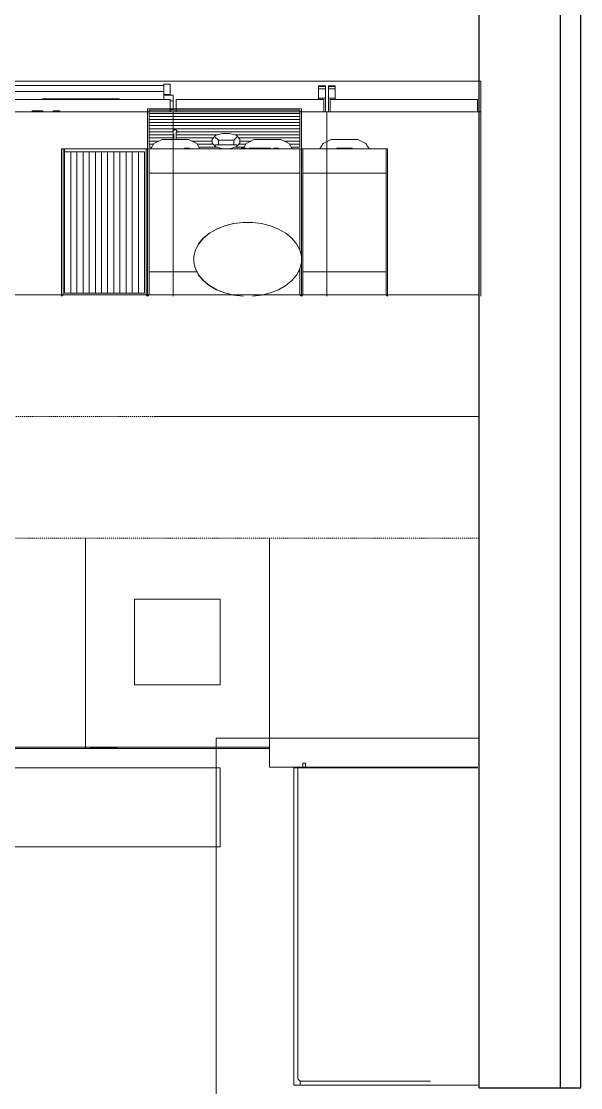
# Model space of a CAD drawing. Header units: inches. Extents: x 478327 to 492265, y -26791 to -22136.
# Drawn here: x 482888.6 to 482950.6, y -26210.1 to -26091.9 of the extents above; entities that cross this region are included whole.
import ezdxf

# ---------------------------------------------------------------- set-up
doc = ezdxf.new("R2010")
doc.units = ezdxf.units.IN
doc.header["$MEASUREMENT"] = 0
doc.linetypes.add('HIDDEN2', pattern=[0.1875, 0.125, -0.0625])
doc.layers.add('A-furniture', color=8, linetype='Continuous', lineweight=9)
doc.layers.add('TC-EQUIPMENT', color=251, linetype='Continuous', lineweight=5)
doc.layers.add('A-GLASS', color=4, linetype='Continuous')

msp = doc.modelspace()

# ---------------------------------------------------------------- linework, layer by layer
at = {"layer": 'A-furniture', "linetype": 'HIDDEN2'}
for points, elevation in [([(482903.457, -26122.196), (482706.651, -26122.196)], 3.812), ([(482903.453, -26135.696), (482706.651, -26135.696)], 3.812), ([(482939.376, -26149.196), (482797.05, -26149.196)], 6.93)]:
    msp.add_lwpolyline(points, dxfattribs=dict(at, elevation=elevation))
at = {"layer": 'A-GLASS'}
for p, q in [((482939.376, -26210.139, 6.93), (482939.376, -25811.889, 6.93)), ((482948.376, -26210.139, 6.93), (482948.376, -25811.889, 6.93)), ((482950.626, -26210.139, 6.93), (482950.626, -25811.889, 6.93)), ((482939.376, -26210.139, 6.93), (482950.626, -26210.139, 6.93))]:
    msp.add_line(p, q, dxfattribs=at)
at = {"layer": 'TC-EQUIPMENT'}
for p, q in [((482939.546, -26098.494, 6.93), (482809.956, -26098.494, 6.93)), ((482939.376, -26122.196, 6.93), (482939.376, -26098.494, 6.93)), ((482939.546, -26098.494, 6.93), (482939.546, -26122.366, 6.93)), ((482886.005, -26098.972, 6.93), (482904.42, -26098.972, 6.93)), ((482904.42, -26099.654, 6.93), (482886.005, -26099.654, 6.93)), ((482904.42, -26098.835, 6.93), (482904.42, -26100.54, 6.93)), ((482904.42, -26098.835, 6.93), (482905.102, -26098.835, 6.93)), ((482905.102, -26098.835, 6.93), (482905.102, -26100.063, 6.93)), ((482921.574, -26099.006, 6.93), (482922.324, -26099.006, 6.93)), ((482921.574, -26100.54, 6.93), (482921.574, -26099.006, 6.93)), ((482921.574, -26099.108, 6.93), (482922.324, -26099.108, 6.93)), ((482922.324, -26099.347, 6.93), (482921.574, -26099.347, 6.93)), ((482922.324, -26099.006, 6.93), (482922.324, -26101.905, 6.93)), ((482922.665, -26101.905, 6.93), (482922.665, -26099.006, 6.93)), ((482923.416, -26099.006, 6.93), (482922.665, -26099.006, 6.93)), ((482922.665, -26099.108, 6.93), (482923.416, -26099.108, 6.93)), ((482922.665, -26099.347, 6.93), (482923.416, -26099.347, 6.93)), ((482923.416, -26099.006, 6.93), (482923.416, -26100.54, 6.93)), ((482905.102, -26100.54, 6.93), (482885.323, -26100.54, 6.93)), ((482890.95, -26100.472, 6.93), (482899.476, -26100.472, 6.93)), ((482890.95, -26100.54, 6.93), (482890.95, -26100.472, 6.93)), ((482899.476, -26100.54, 6.93), (482899.476, -26100.472, 6.93)), ((482905.102, -26099.995, 6.93), (482904.42, -26099.995, 6.93)), ((482904.42, -26100.063, 6.93), (482905.444, -26100.063, 6.93)), ((482905.102, -26100.54, 6.93), (482905.102, -26101.905, 6.93)), ((482905.444, -26100.677, 6.93), (482905.102, -26100.677, 6.93)), ((482905.444, -26101.632, 6.93), (482905.444, -26100.063, 6.93)), ((482905.785, -26100.54, 6.93), (482905.785, -26101.905, 6.93)), ((482905.785, -26100.54, 6.93), (482922.154, -26100.54, 6.93)), ((482922.324, -26100.404, 6.93), (482921.574, -26100.404, 6.93)), ((482922.154, -26101.905, 6.93), (482922.154, -26100.54, 6.93)), ((482923.416, -26100.404, 6.93), (482922.665, -26100.404, 6.93)), ((482922.836, -26101.905, 6.93), (482922.836, -26100.54, 6.93)), ((482939.205, -26100.54, 6.93), (482922.836, -26100.54, 6.93)), ((482939.205, -26100.54, 6.93), (482939.205, -26101.905, 6.93)), ((482905.444, -26101.905, 6.93), (482884.982, -26101.905, 6.93)), ((482889.824, -26101.802, 6.93), (482890.984, -26101.802, 6.93)), ((482889.824, -26101.905, 6.93), (482889.824, -26101.802, 6.93)), ((482890.984, -26101.905, 6.93), (482890.984, -26101.802, 6.93)), ((482892.894, -26101.802, 6.93), (482892.143, -26101.802, 6.93)), ((482892.143, -26101.905, 6.93), (482892.143, -26101.802, 6.93)), ((482892.894, -26101.802, 6.93), (482892.894, -26101.905, 6.93)), ((482902.613, -26122.366, 6.93), (482902.613, -26101.563, 6.93)), ((482902.613, -26101.563, 6.93), (482919.664, -26101.563, 6.93)), ((482902.784, -26101.734, 6.93), (482919.494, -26101.734, 6.93)), ((482902.784, -26101.734, 6.93), (482902.784, -26105.826, 6.93)), ((482919.494, -26102.075, 6.93), (482902.784, -26102.075, 6.93)), ((482905.102, -26101.632, 6.93), (482905.444, -26101.632, 6.93)), ((482905.444, -26101.905, 6.93), (482905.444, -26122.366, 6.93)), ((482905.444, -26101.905, 6.93), (482922.495, -26101.905, 6.93)), ((482905.444, -26122.366, 6.93), (482905.444, -26101.905, 6.93)), ((482919.494, -26101.734, 6.93), (482919.494, -26105.826, 6.93)), ((482919.664, -26101.563, 6.93), (482919.664, -26122.366, 6.93)), ((482922.495, -26122.366, 6.93), (482922.495, -26101.905, 6.93)), ((482939.546, -26101.905, 6.93), (482922.495, -26101.905, 6.93)), ((482922.495, -26101.905, 6.93), (482922.495, -26122.366, 6.93)), ((482939.546, -26101.905, 6.93), (482939.546, -26122.366, 6.93)), ((482902.784, -26102.416, 6.93), (482919.494, -26102.416, 6.93)), ((482919.494, -26102.757, 6.93), (482902.784, -26102.757, 6.93)), ((482902.784, -26103.098, 6.93), (482919.494, -26103.098, 6.93)), ((482919.494, -26103.439, 6.93), (482902.784, -26103.439, 6.93)), ((482902.784, -26103.78, 6.93), (482919.494, -26103.78, 6.93)), ((482902.784, -26104.121, 6.93), (482905.418, -26104.121, 6.93)), ((482902.784, -26104.462, 6.93), (482905.519, -26104.462, 6.93)), ((482905.416, -26104.07, 6.93), (482905.484, -26103.968, 6.93)), ((482905.484, -26103.968, 6.93), (482905.587, -26103.9, 6.93)), ((482905.519, -26104.367, 6.93), (482905.519, -26104.974, 6.93)), ((482905.587, -26103.9, 6.93), (482905.723, -26103.903, 6.93)), ((482905.723, -26103.903, 6.93), (482905.825, -26103.968, 6.93)), ((482905.791, -26104.111, 6.93), (482905.791, -26104.362, 6.93)), ((482905.792, -26104.974, 6.93), (482905.795, -26104.367, 6.93)), ((482910.343, -26104.462, 6.93), (482905.794, -26104.462, 6.93)), ((482905.825, -26103.968, 6.93), (482905.894, -26104.07, 6.93)), ((482905.897, -26104.206, 6.93), (482905.894, -26104.07, 6.93)), ((482919.494, -26104.121, 6.93), (482905.895, -26104.121, 6.93)), ((482909.775, -26104.923, 6.93), (482910.174, -26104.513, 6.93)), ((482910.116, -26104.701, 6.93), (482910.457, -26105.042, 6.93)), ((482910.174, -26104.513, 6.93), (482910.91, -26104.292, 6.93)), ((482910.91, -26104.292, 6.93), (482911.708, -26104.292, 6.93)), ((482911.708, -26104.292, 6.93), (482912.445, -26104.513, 6.93)), ((482912.503, -26104.701, 6.93), (482912.162, -26105.042, 6.93)), ((482919.494, -26104.462, 6.93), (482912.275, -26104.462, 6.93)), ((482912.445, -26104.513, 6.93), (482912.844, -26104.923, 6.93)), ((482902.784, -26104.803, 6.93), (482905.519, -26104.803, 6.93)), ((482903.86, -26105.144, 6.93), (482902.784, -26105.144, 6.93)), ((482902.784, -26105.485, 6.93), (482903.261, -26105.485, 6.93)), ((482902.784, -26105.826, 6.93), (482903.056, -26105.826, 6.93)), ((482903.302, -26105.417, 6.93), (482902.954, -26105.997, 6.93)), ((482904.209, -26104.974, 6.93), (482903.302, -26105.417, 6.93)), ((482907.155, -26104.974, 6.93), (482904.209, -26104.974, 6.93)), ((482909.891, -26104.803, 6.93), (482905.793, -26104.803, 6.93)), ((482908.063, -26105.417, 6.93), (482907.155, -26104.974, 6.93)), ((482907.504, -26105.144, 6.93), (482909.775, -26105.144, 6.93)), ((482908.41, -26105.997, 6.93), (482908.063, -26105.417, 6.93)), ((482908.104, -26105.485, 6.93), (482909.891, -26105.485, 6.93)), ((482910.343, -26105.826, 6.93), (482908.308, -26105.826, 6.93)), ((482909.775, -26105.366, 6.93), (482909.775, -26104.923, 6.93)), ((482910.174, -26105.775, 6.93), (482909.775, -26105.366, 6.93)), ((482912.503, -26105.554, 6.93), (482910.116, -26105.554, 6.93)), ((482910.91, -26105.997, 6.93), (482910.174, -26105.775, 6.93)), ((482910.457, -26105.042, 6.93), (482912.162, -26105.042, 6.93)), ((482910.457, -26105.554, 6.93), (482910.457, -26105.042, 6.93)), ((482912.445, -26105.775, 6.93), (482911.708, -26105.997, 6.93)), ((482912.162, -26105.042, 6.93), (482912.162, -26105.554, 6.93)), ((482913.287, -26105.826, 6.93), (482912.275, -26105.826, 6.93)), ((482912.844, -26105.366, 6.93), (482912.445, -26105.775, 6.93)), ((482919.494, -26104.803, 6.93), (482912.727, -26104.803, 6.93)), ((482913.492, -26105.485, 6.93), (482912.727, -26105.485, 6.93)), ((482912.844, -26105.366, 6.93), (482912.844, -26104.923, 6.93)), ((482914.091, -26105.144, 6.93), (482912.844, -26105.144, 6.93)), ((482913.533, -26105.417, 6.93), (482913.226, -26105.929, 6.93)), ((482914.44, -26104.974, 6.93), (482913.533, -26105.417, 6.93)), ((482917.386, -26104.974, 6.93), (482914.44, -26104.974, 6.93)), ((482918.293, -26105.417, 6.93), (482917.386, -26104.974, 6.93)), ((482919.494, -26105.144, 6.93), (482917.735, -26105.144, 6.93)), ((482918.641, -26105.997, 6.93), (482918.293, -26105.417, 6.93)), ((482919.494, -26105.485, 6.93), (482918.334, -26105.485, 6.93)), ((482918.539, -26105.826, 6.93), (482919.494, -26105.826, 6.93)), ((482922.058, -26105.417, 6.93), (482921.711, -26105.997, 6.93)), ((482922.965, -26104.974, 6.93), (482922.058, -26105.417, 6.93)), ((482925.912, -26104.974, 6.93), (482922.965, -26104.974, 6.93)), ((482926.819, -26105.417, 6.93), (482925.912, -26104.974, 6.93)), ((482927.167, -26105.997, 6.93), (482926.819, -26105.417, 6.93)), ((482893.064, -26105.997, 6.93), (482893.064, -26122.366, 6.93)), ((482893.064, -26105.997, 6.93), (482902.613, -26105.997, 6.93)), ((482893.235, -26122.196, 6.93), (482893.235, -26105.997, 6.93)), ((482893.405, -26122.025, 6.93), (482893.405, -26105.997, 6.93)), ((482893.405, -26106.338, 6.93), (482902.272, -26106.338, 6.93)), ((482894.087, -26121.985, 6.93), (482894.087, -26106.338, 6.93)), ((482894.769, -26106.338, 6.93), (482894.769, -26121.985, 6.93)), ((482895.451, -26121.985, 6.93), (482895.451, -26106.338, 6.93)), ((482896.133, -26106.338, 6.93), (482896.133, -26121.985, 6.93)), ((482896.816, -26121.985, 6.93), (482896.816, -26106.338, 6.93)), ((482897.498, -26106.338, 6.93), (482897.498, -26121.985, 6.93)), ((482898.18, -26121.985, 6.93), (482898.18, -26106.338, 6.93)), ((482898.862, -26106.338, 6.93), (482898.862, -26121.985, 6.93)), ((482899.544, -26121.985, 6.93), (482899.544, -26106.338, 6.93)), ((482900.226, -26106.338, 6.93), (482900.226, -26121.985, 6.93)), ((482900.908, -26121.985, 6.93), (482900.908, -26106.338, 6.93)), ((482901.59, -26106.338, 6.93), (482901.59, -26121.985, 6.93)), ((482902.272, -26106.338, 6.93), (482902.272, -26122.025, 6.93)), ((482902.442, -26105.997, 6.93), (482902.442, -26122.196, 6.93)), ((482902.613, -26122.366, 6.93), (482902.613, -26105.997, 6.93)), ((482919.664, -26105.997, 6.93), (482902.613, -26105.997, 6.93)), ((482902.784, -26122.196, 6.93), (482902.784, -26105.997, 6.93)), ((482906.705, -26105.929, 6.93), (482907.217, -26105.929, 6.93)), ((482906.705, -26105.997, 6.93), (482906.705, -26105.929, 6.93)), ((482907.217, -26105.929, 6.93), (482907.217, -26105.997, 6.93)), ((482913.014, -26105.929, 6.93), (482913.526, -26105.929, 6.93)), ((482913.014, -26105.997, 6.93), (482913.014, -26105.929, 6.93)), ((482913.526, -26105.997, 6.93), (482913.526, -26105.929, 6.93)), ((482913.867, -26105.929, 6.93), (482916.254, -26105.929, 6.93)), ((482913.867, -26105.997, 6.93), (482913.867, -26105.929, 6.93)), ((482916.254, -26105.929, 6.93), (482916.254, -26105.997, 6.93)), ((482916.595, -26105.929, 6.93), (482916.595, -26105.997, 6.93)), ((482916.595, -26105.929, 6.93), (482917.107, -26105.929, 6.93)), ((482917.107, -26105.997, 6.93), (482917.107, -26105.929, 6.93)), ((482919.494, -26105.997, 6.93), (482919.494, -26117.25, 6.93)), ((482919.664, -26105.997, 6.93), (482929.213, -26105.997, 6.93)), ((482919.664, -26105.997, 6.93), (482919.664, -26122.366, 6.93)), ((482919.835, -26122.196, 6.93), (482919.835, -26105.997, 6.93)), ((482925.291, -26105.929, 6.93), (482923.586, -26105.929, 6.93)), ((482923.586, -26105.997, 6.93), (482923.586, -26105.929, 6.93)), ((482925.291, -26105.929, 6.93), (482925.291, -26105.997, 6.93)), ((482929.043, -26105.997, 6.93), (482929.043, -26122.196, 6.93)), ((482929.213, -26122.366, 6.93), (482929.213, -26105.997, 6.93)), ((482919.494, -26108.725, 6.93), (482902.784, -26108.725, 6.93)), ((482929.043, -26108.725, 6.93), (482919.835, -26108.725, 6.93)), ((482909.457, -26115.368, 6.93), (482910.255, -26114.908, 6.93)), ((482909.481, -26115.368, 6.93), (482910.279, -26114.908, 6.93)), ((482910.255, -26114.908, 6.93), (482911.156, -26114.55, 6.93)), ((482910.279, -26114.908, 6.93), (482911.183, -26114.55, 6.93)), ((482911.156, -26114.55, 6.93), (482912.138, -26114.304, 6.93)), ((482911.183, -26114.55, 6.93), (482912.162, -26114.304, 6.93)), ((482912.138, -26114.304, 6.93), (482913.161, -26114.181, 6.93)), ((482913.188, -26114.181, 6.93), (482912.162, -26114.304, 6.93)), ((482914.228, -26114.181, 6.93), (482913.188, -26114.181, 6.93)), ((482914.228, -26114.181, 6.93), (482915.255, -26114.304, 6.93)), ((482915.255, -26114.304, 6.93), (482916.234, -26114.55, 6.93)), ((482916.234, -26114.55, 6.93), (482917.137, -26114.908, 6.93)), ((482917.137, -26114.908, 6.93), (482917.935, -26115.368, 6.93)), ((482908.267, -26116.538, 6.93), (482908.786, -26115.917, 6.93)), ((482908.291, -26116.538, 6.93), (482908.813, -26115.917, 6.93)), ((482908.786, -26115.917, 6.93), (482909.457, -26115.368, 6.93)), ((482909.481, -26115.368, 6.93), (482908.813, -26115.917, 6.93)), ((482917.935, -26115.368, 6.93), (482918.607, -26115.917, 6.93)), ((482918.607, -26115.917, 6.93), (482919.126, -26116.538, 6.93)), ((482907.728, -26117.916, 6.93), (482907.909, -26117.21, 6.93)), ((482907.752, -26117.916, 6.93), (482907.933, -26117.21, 6.93)), ((482907.909, -26117.21, 6.93), (482908.267, -26116.538, 6.93)), ((482907.933, -26117.21, 6.93), (482908.291, -26116.538, 6.93)), ((482919.126, -26116.538, 6.93), (482919.484, -26117.21, 6.93)), ((482919.484, -26117.21, 6.93), (482919.664, -26117.916, 6.93)), ((482907.728, -26118.632, 6.93), (482907.728, -26117.916, 6.93)), ((482907.909, -26119.338, 6.93), (482907.728, -26118.632, 6.93)), ((482907.752, -26117.916, 6.93), (482907.752, -26118.632, 6.93)), ((482907.933, -26119.338, 6.93), (482907.752, -26118.632, 6.93)), ((482919.664, -26118.632, 6.93), (482919.484, -26119.338, 6.93)), ((482902.784, -26119.638, 6.93), (482908.093, -26119.638, 6.93)), ((482908.267, -26120.01, 6.93), (482907.909, -26119.338, 6.93)), ((482908.291, -26120.01, 6.93), (482907.933, -26119.338, 6.93)), ((482908.786, -26120.63, 6.93), (482908.267, -26120.01, 6.93)), ((482908.813, -26120.63, 6.93), (482908.291, -26120.01, 6.93)), ((482919.126, -26120.01, 6.93), (482918.607, -26120.63, 6.93)), ((482919.484, -26119.338, 6.93), (482919.126, -26120.01, 6.93)), ((482919.494, -26119.638, 6.93), (482919.324, -26119.638, 6.93)), ((482919.494, -26122.196, 6.93), (482919.494, -26119.298, 6.93)), ((482919.835, -26119.638, 6.93), (482929.043, -26119.638, 6.93)), ((482909.454, -26121.179, 6.93), (482908.786, -26120.63, 6.93)), ((482909.481, -26121.179, 6.93), (482908.813, -26120.63, 6.93)), ((482910.255, -26121.64, 6.93), (482909.454, -26121.179, 6.93)), ((482910.279, -26121.64, 6.93), (482909.481, -26121.179, 6.93)), ((482917.935, -26121.179, 6.93), (482917.137, -26121.64, 6.93)), ((482918.607, -26120.63, 6.93), (482917.935, -26121.179, 6.93)), ((482939.376, -26122.196, 6.93), (482810.127, -26122.196, 6.93)), ((482893.064, -26122.366, 6.93), (482893.235, -26122.196, 6.93)), ((482902.442, -26122.196, 6.93), (482893.235, -26122.196, 6.93)), ((482902.272, -26122.025, 6.93), (482893.405, -26122.025, 6.93)), ((482902.613, -26122.366, 6.93), (482902.442, -26122.196, 6.93)), ((482902.613, -26122.366, 6.93), (482902.784, -26122.196, 6.93)), ((482902.784, -26122.196, 6.93), (482911.971, -26122.196, 6.93)), ((482903.457, -26122.196, 3.812), (482939.376, -26122.196, 6.93)), ((482911.159, -26121.998, 6.93), (482910.255, -26121.64, 6.93)), ((482911.183, -26121.998, 6.93), (482910.279, -26121.64, 6.93)), ((482912.138, -26122.243, 6.93), (482911.159, -26121.998, 6.93)), ((482912.162, -26122.243, 6.93), (482911.183, -26121.998, 6.93)), ((482913.164, -26122.366, 6.93), (482912.138, -26122.243, 6.93)), ((482913.188, -26122.366, 6.93), (482912.162, -26122.243, 6.93)), ((482915.255, -26122.243, 6.93), (482914.228, -26122.366, 6.93)), ((482915.255, -26122.243, 6.93), (482914.232, -26122.366, 6.93)), ((482916.234, -26121.998, 6.93), (482915.255, -26122.243, 6.93)), ((482919.494, -26122.196, 6.93), (482915.445, -26122.196, 6.93)), ((482917.137, -26121.64, 6.93), (482916.234, -26121.998, 6.93)), ((482919.664, -26122.366, 6.93), (482919.494, -26122.196, 6.93)), ((482919.664, -26122.366, 6.93), (482919.835, -26122.196, 6.93)), ((482929.043, -26122.196, 6.93), (482919.835, -26122.196, 6.93)), ((482929.213, -26122.366, 6.93), (482929.043, -26122.196, 6.93)), ((482903.453, -26135.696, 3.812), (482939.376, -26135.696, 6.93)), ((482895.708, -26149.196, 3.812), (482895.708, -26172.533, 3.812)), ((482916.128, -26149.196, 3.812), (482916.128, -26174.604, 3.812)), ((482910.644, -26155.963, 3.812), (482901.163, -26155.963, 3.812)), ((482901.163, -26165.444, 3.812), (482901.163, -26155.963, 3.812)), ((482910.644, -26165.444, 3.812), (482910.644, -26155.963, 3.812)), ((482901.163, -26165.444, 3.812), (482910.644, -26165.444, 3.812)), ((482939.376, -26171.373, 3.812), (482910.204, -26171.373, 3.812)), ((482910.204, -26212.213, 3.812), (482910.204, -26171.373, 3.812)), ((482916.128, -26172.533, 3.812), (482849.763, -26172.533, 3.812)), ((482916.128, -26172.387, 3.812), (482849.792, -26172.387, 3.812)), ((482896.292, -26172.445, 3.812), (482896.292, -26172.387, 3.812)), ((482899.209, -26172.445, 3.812), (482896.292, -26172.445, 3.812)), ((482896.583, -26172.504, 3.812), (482896.583, -26172.445, 3.812)), ((482898.334, -26172.504, 3.812), (482896.583, -26172.504, 3.812)), ((482898.334, -26172.445, 3.812), (482898.334, -26172.504, 3.812)), ((482899.209, -26172.387, 3.812), (482899.209, -26172.445, 3.812)), ((482919.833, -26174.137, 3.812), (482920.125, -26174.137, 3.812)), ((482919.833, -26174.137, 3.812), (482919.833, -26174.662, 3.812)), ((482920.125, -26174.662, 3.812), (482920.125, -26174.137, 3.812)), ((482852.322, -26174.662, 3.812), (482910.666, -26174.662, 3.812)), ((482910.666, -26174.662, 3.812), (482910.666, -26183.414, 3.812)), ((482939.232, -26174.604, 3.812), (482916.128, -26174.604, 3.812)), ((482918.812, -26174.662, 3.812), (482939.232, -26174.662, 3.812)), ((482918.812, -26174.662, 3.812), (482918.812, -26209.873, 3.812)), ((482919.25, -26174.662, 3.812), (482919.25, -26209.143, 3.812)), ((482919.833, -26174.662, 3.812), (482919.833, -26174.604, 3.812)), ((482919.833, -26174.662, 3.812), (482922.75, -26174.662, 3.812)), ((482922.75, -26174.604, 3.812), (482922.75, -26174.662, 3.812)), ((482922.809, -26174.662, 3.812), (482922.809, -26174.604, 3.812)), ((482925.726, -26174.662, 3.812), (482922.809, -26174.662, 3.812)), ((482925.726, -26174.604, 3.812), (482925.726, -26174.662, 3.812)), ((482925.784, -26174.662, 3.812), (482925.784, -26174.604, 3.812)), ((482928.701, -26174.662, 3.812), (482925.784, -26174.662, 3.812)), ((482927.493, -26174.604, 3.812), (482927.493, -26174.662, 3.812)), ((482927.551, -26174.662, 3.812), (482927.551, -26174.604, 3.812)), ((482930.468, -26174.662, 3.812), (482927.551, -26174.662, 3.812)), ((482930.468, -26174.604, 3.812), (482930.468, -26174.662, 3.812)), ((482930.527, -26174.662, 3.812), (482930.527, -26174.604, 3.812)), ((482933.444, -26174.662, 3.812), (482930.527, -26174.662, 3.812)), ((482910.666, -26183.414, 3.812), (482852.322, -26183.414, 3.812)), ((482918.812, -26209.873, 3.812), (482939.232, -26209.873, 3.812)), ((482919.542, -26209.435, 3.812), (482919.25, -26209.143, 3.812)), ((482919.542, -26209.873, 3.812), (482919.542, -26209.435, 3.812)), ((482933.982, -26209.435, 3.812), (482919.542, -26209.435, 3.812))]:
    msp.add_line(p, q, dxfattribs=at)

doc.saveas('drawing.dxf')
